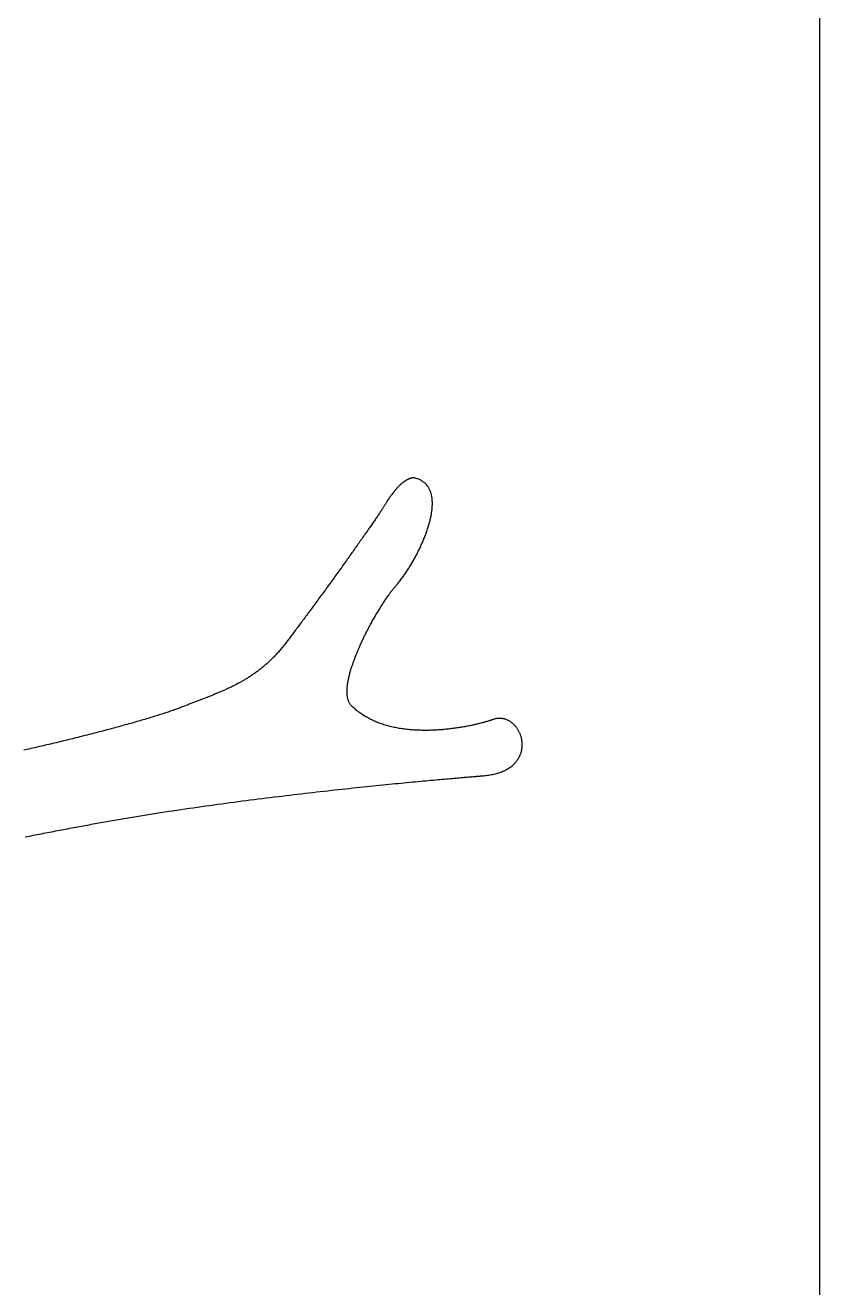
# Model space of a CAD drawing. Extents: x -220 to 640, y 0 to 300.
# Drawn here: x -74.1 to -20, y 85.8 to 171.8 of the extents above; entities that cross this region are included whole.
import ezdxf

# ---------------------------------------------------------------- set-up
doc = ezdxf.new("R2010")
doc.units = 0
doc.linetypes.add('CONTINUOUS2', pattern=[0])
doc.layers.get('0').update_dxf_attribs({"linetype": 'CONTINUOUS'})
doc.layers.add('FT_MACHINE', color=1, linetype='CONTINUOUS')

msp = doc.modelspace()

# ---------------------------------------------------------------- linework, layer by layer
at = {"linetype": 'CONTINUOUS2'}
for p, q in [((-48.894, 140.117), (-48.911, 140.096)), ((-48.842, 140.177), (-48.894, 140.117)), ((-48.825, 140.196), (-48.842, 140.177)), ((-48.807, 140.216), (-48.825, 140.196)), ((-48.79, 140.235), (-48.807, 140.216)), ((-48.773, 140.254), (-48.79, 140.235)), ((-48.756, 140.273), (-48.773, 140.254)), ((-48.739, 140.291), (-48.756, 140.273)), ((-48.704, 140.327), (-48.739, 140.291)), ((-48.67, 140.363), (-48.704, 140.327)), ((-48.653, 140.38), (-48.67, 140.363)), ((-48.636, 140.397), (-48.653, 140.38)), ((-48.619, 140.414), (-48.636, 140.397)), ((-48.602, 140.43), (-48.619, 140.414)), ((-48.585, 140.447), (-48.602, 140.43)), ((-48.568, 140.463), (-48.585, 140.447)), ((-48.551, 140.478), (-48.568, 140.463)), ((-48.534, 140.494), (-48.551, 140.478)), ((-48.518, 140.509), (-48.534, 140.494)), ((-48.501, 140.524), (-48.518, 140.509)), ((-48.484, 140.539), (-48.501, 140.524)), ((-48.467, 140.554), (-48.484, 140.539)), ((-48.451, 140.568), (-48.467, 140.554)), ((-48.417, 140.596), (-48.451, 140.568)), ((-48.401, 140.61), (-48.417, 140.596)), ((-48.368, 140.636), (-48.401, 140.61)), ((-48.352, 140.649), (-48.368, 140.636)), ((-48.335, 140.662), (-48.352, 140.649)), ((-48.303, 140.686), (-48.335, 140.662)), ((-48.27, 140.71), (-48.303, 140.686)), ((-48.254, 140.721), (-48.27, 140.71)), ((-48.206, 140.754), (-48.254, 140.721)), ((-48.19, 140.764), (-48.206, 140.754)), ((-48.159, 140.784), (-48.19, 140.764)), ((-48.143, 140.793), (-48.159, 140.784)), ((-48.127, 140.803), (-48.143, 140.793)), ((-48.112, 140.812), (-48.127, 140.803)), ((-48.096, 140.82), (-48.112, 140.812)), ((-48.081, 140.829), (-48.096, 140.82)), ((-48.065, 140.837), (-48.081, 140.829)), ((-48.035, 140.853), (-48.065, 140.837)), ((-48.02, 140.86), (-48.035, 140.853)), ((-48.005, 140.867), (-48.02, 140.86)), ((-47.974, 140.881), (-48.005, 140.867)), ((-47.96, 140.887), (-47.974, 140.881)), ((-47.93, 140.899), (-47.96, 140.887)), ((-47.915, 140.905), (-47.93, 140.899)), ((-47.901, 140.91), (-47.915, 140.905)), ((-47.886, 140.915), (-47.901, 140.91)), ((-47.872, 140.919), (-47.886, 140.915)), ((-47.857, 140.924), (-47.872, 140.919)), ((-47.843, 140.928), (-47.857, 140.924)), ((-47.829, 140.932), (-47.843, 140.928)), ((-47.815, 140.936), (-47.829, 140.932)), ((-47.801, 140.939), (-47.815, 140.936)), ((-47.773, 140.945), (-47.801, 140.939)), ((-47.746, 140.949), (-47.773, 140.945)), ((-47.732, 140.951), (-47.746, 140.949)), ((-47.718, 140.953), (-47.732, 140.951)), ((-47.705, 140.954), (-47.718, 140.953)), ((-47.692, 140.955), (-47.705, 140.954)), ((-47.679, 140.956), (-47.692, 140.955)), ((-47.666, 140.957), (-47.679, 140.956)), ((-47.627, 140.957), (-47.666, 140.957)), ((-47.614, 140.956), (-47.627, 140.957)), ((-47.601, 140.955), (-47.614, 140.956)), ((-47.589, 140.954), (-47.601, 140.955)), ((-47.577, 140.952), (-47.589, 140.954)), ((-47.564, 140.95), (-47.577, 140.952)), ((-47.552, 140.948), (-47.564, 140.95)), ((-47.54, 140.946), (-47.552, 140.948)), ((-47.528, 140.943), (-47.54, 140.946)), ((-47.516, 140.94), (-47.528, 140.943)), ((-47.457, 140.924), (-47.516, 140.94)), ((-47.399, 140.905), (-47.457, 140.924)), ((-47.343, 140.886), (-47.399, 140.905)), ((-47.289, 140.865), (-47.343, 140.886)), ((-47.237, 140.842), (-47.289, 140.865)), ((-47.186, 140.818), (-47.237, 140.842)), ((-47.137, 140.793), (-47.186, 140.818)), ((-47.09, 140.766), (-47.137, 140.793)), ((-47.044, 140.738), (-47.09, 140.766)), ((-47, 140.709), (-47.044, 140.738)), ((-46.958, 140.678), (-47, 140.709)), ((-46.917, 140.646), (-46.958, 140.678)), ((-46.878, 140.613), (-46.917, 140.646)), ((-46.84, 140.578), (-46.878, 140.613)), ((-46.804, 140.542), (-46.84, 140.578)), ((-46.769, 140.505), (-46.804, 140.542)), ((-46.736, 140.467), (-46.769, 140.505)), ((-46.705, 140.428), (-46.736, 140.467)), ((-46.675, 140.387), (-46.705, 140.428)), ((-46.646, 140.346), (-46.675, 140.387)), ((-46.619, 140.303), (-46.646, 140.346)), ((-46.593, 140.259), (-46.619, 140.303)), ((-46.569, 140.214), (-46.593, 140.259)), ((-46.546, 140.168), (-46.569, 140.214)), ((-46.525, 140.121), (-46.546, 140.168)), ((-46.505, 140.073), (-46.525, 140.121)), ((-49.483, 139.295), (-49.517, 139.239)), ((-49.466, 139.322), (-49.483, 139.295)), ((-49.449, 139.35), (-49.466, 139.322)), ((-49.38, 139.458), (-49.449, 139.35)), ((-49.363, 139.484), (-49.38, 139.458)), ((-49.345, 139.51), (-49.363, 139.484)), ((-49.294, 139.588), (-49.345, 139.51)), ((-49.276, 139.613), (-49.294, 139.588)), ((-49.259, 139.638), (-49.276, 139.613)), ((-49.242, 139.663), (-49.259, 139.638)), ((-49.224, 139.688), (-49.242, 139.663)), ((-49.207, 139.712), (-49.224, 139.688)), ((-49.189, 139.737), (-49.207, 139.712)), ((-49.155, 139.785), (-49.189, 139.737)), ((-49.137, 139.808), (-49.155, 139.785)), ((-49.12, 139.832), (-49.137, 139.808)), ((-49.068, 139.901), (-49.12, 139.832)), ((-49.05, 139.923), (-49.068, 139.901)), ((-49.033, 139.946), (-49.05, 139.923)), ((-48.981, 140.012), (-49.033, 139.946)), ((-48.963, 140.033), (-48.981, 140.012)), ((-48.946, 140.054), (-48.963, 140.033)), ((-48.929, 140.075), (-48.946, 140.054)), ((-48.911, 140.096), (-48.929, 140.075)), ((-46.486, 140.024), (-46.505, 140.073)), ((-46.469, 139.974), (-46.486, 140.024)), ((-46.453, 139.923), (-46.469, 139.974)), ((-46.438, 139.871), (-46.453, 139.923)), ((-46.425, 139.818), (-46.438, 139.871)), ((-46.412, 139.765), (-46.425, 139.818)), ((-46.402, 139.71), (-46.412, 139.765)), ((-46.392, 139.655), (-46.402, 139.71)), ((-46.384, 139.598), (-46.392, 139.655)), ((-46.377, 139.541), (-46.384, 139.598)), ((-46.371, 139.483), (-46.377, 139.541)), ((-46.366, 139.425), (-46.371, 139.483)), ((-46.363, 139.365), (-46.366, 139.425)), ((-46.36, 139.305), (-46.363, 139.365)), ((-46.359, 139.245), (-46.36, 139.305)), ((-50.062, 138.399), (-50.1, 138.343)), ((-50.025, 138.454), (-50.062, 138.399)), ((-49.989, 138.508), (-50.025, 138.454)), ((-49.954, 138.561), (-49.989, 138.508)), ((-49.919, 138.612), (-49.954, 138.561)), ((-49.886, 138.662), (-49.919, 138.612)), ((-49.854, 138.711), (-49.886, 138.662)), ((-49.823, 138.758), (-49.854, 138.711)), ((-49.793, 138.804), (-49.823, 138.758)), ((-49.763, 138.848), (-49.793, 138.804)), ((-49.735, 138.891), (-49.763, 138.848)), ((-49.709, 138.933), (-49.735, 138.891)), ((-49.683, 138.973), (-49.709, 138.933)), ((-49.658, 139.011), (-49.683, 138.973)), ((-49.634, 139.048), (-49.658, 139.011)), ((-49.612, 139.084), (-49.634, 139.048)), ((-49.591, 139.118), (-49.612, 139.084)), ((-49.571, 139.15), (-49.591, 139.118)), ((-49.552, 139.181), (-49.571, 139.15)), ((-49.534, 139.21), (-49.552, 139.181)), ((-49.517, 139.239), (-49.534, 139.21)), ((-46.455, 138.33), (-46.441, 138.399)), ((-46.441, 138.399), (-46.429, 138.467)), ((-46.429, 138.467), (-46.417, 138.535)), ((-46.417, 138.535), (-46.407, 138.602)), ((-46.407, 138.602), (-46.398, 138.669)), ((-46.398, 138.669), (-46.389, 138.735)), ((-46.389, 138.735), (-46.382, 138.801)), ((-46.382, 138.801), (-46.375, 138.866)), ((-46.375, 138.866), (-46.37, 138.931)), ((-46.37, 138.931), (-46.365, 138.995)), ((-46.365, 138.995), (-46.362, 139.058)), ((-46.362, 139.058), (-46.36, 139.121)), ((-46.36, 139.121), (-46.359, 139.183)), ((-46.359, 139.183), (-46.359, 139.245)), ((-50.625, 137.579), (-50.674, 137.508)), ((-50.577, 137.648), (-50.625, 137.579)), ((-50.53, 137.717), (-50.577, 137.648)), ((-50.483, 137.784), (-50.53, 137.717)), ((-50.437, 137.851), (-50.483, 137.784)), ((-50.392, 137.916), (-50.437, 137.851)), ((-50.348, 137.98), (-50.392, 137.916)), ((-50.304, 138.044), (-50.348, 137.98)), ((-50.262, 138.106), (-50.304, 138.044)), ((-50.22, 138.167), (-50.262, 138.106)), ((-50.179, 138.227), (-50.22, 138.167)), ((-50.139, 138.285), (-50.179, 138.227)), ((-50.1, 138.343), (-50.139, 138.285)), ((-46.681, 137.481), (-46.658, 137.553)), ((-46.658, 137.553), (-46.635, 137.625)), ((-46.635, 137.625), (-46.614, 137.697)), ((-46.614, 137.697), (-46.593, 137.769)), ((-46.593, 137.769), (-46.572, 137.84)), ((-46.572, 137.84), (-46.553, 137.911)), ((-46.553, 137.911), (-46.535, 137.982)), ((-46.535, 137.982), (-46.517, 138.052)), ((-46.517, 138.052), (-46.5, 138.122)), ((-46.5, 138.122), (-46.484, 138.192)), ((-46.484, 138.192), (-46.469, 138.261)), ((-46.469, 138.261), (-46.455, 138.33)), ((-51.255, 136.678), (-51.312, 136.598)), ((-51.2, 136.757), (-51.255, 136.678)), ((-51.144, 136.836), (-51.2, 136.757)), ((-51.089, 136.914), (-51.144, 136.836)), ((-51.035, 136.991), (-51.089, 136.914)), ((-50.982, 137.067), (-51.035, 136.991)), ((-50.929, 137.143), (-50.982, 137.067)), ((-50.876, 137.218), (-50.929, 137.143)), ((-50.825, 137.292), (-50.876, 137.218)), ((-50.774, 137.365), (-50.825, 137.292)), ((-50.724, 137.437), (-50.774, 137.365)), ((-50.674, 137.508), (-50.724, 137.437)), ((-47.013, 136.609), (-46.982, 136.682)), ((-46.982, 136.682), (-46.952, 136.755)), ((-46.952, 136.755), (-46.922, 136.827)), ((-46.922, 136.827), (-46.893, 136.9)), ((-46.893, 136.9), (-46.864, 136.973)), ((-46.864, 136.973), (-46.836, 137.046)), ((-46.836, 137.046), (-46.808, 137.119)), ((-46.808, 137.119), (-46.782, 137.191)), ((-46.782, 137.191), (-46.755, 137.264)), ((-46.755, 137.264), (-46.73, 137.337)), ((-46.73, 137.337), (-46.705, 137.409)), ((-46.705, 137.409), (-46.681, 137.481)), ((-51.842, 135.849), (-51.903, 135.764)), ((-51.781, 135.935), (-51.842, 135.849)), ((-51.721, 136.02), (-51.781, 135.935)), ((-51.661, 136.104), (-51.721, 136.02)), ((-51.602, 136.188), (-51.661, 136.104)), ((-51.543, 136.271), (-51.602, 136.188)), ((-51.484, 136.353), (-51.543, 136.271)), ((-51.426, 136.436), (-51.484, 136.353)), ((-51.369, 136.517), (-51.426, 136.436)), ((-51.312, 136.598), (-51.369, 136.517)), ((-47.424, 135.749), (-47.388, 135.819)), ((-47.388, 135.819), (-47.351, 135.89)), ((-47.351, 135.89), (-47.316, 135.961)), ((-47.316, 135.961), (-47.28, 136.032)), ((-47.28, 136.032), (-47.245, 136.104)), ((-47.245, 136.104), (-47.211, 136.175)), ((-47.211, 136.175), (-47.177, 136.247)), ((-47.177, 136.247), (-47.143, 136.319)), ((-47.143, 136.319), (-47.11, 136.392)), ((-47.11, 136.392), (-47.077, 136.464)), ((-47.077, 136.464), (-47.045, 136.537)), ((-47.045, 136.537), (-47.013, 136.609)), ((-52.467, 134.973), (-52.531, 134.884)), ((-52.403, 135.063), (-52.467, 134.973)), ((-52.34, 135.151), (-52.403, 135.063)), ((-52.276, 135.24), (-52.34, 135.151)), ((-52.213, 135.328), (-52.276, 135.24)), ((-52.151, 135.416), (-52.213, 135.328)), ((-52.088, 135.503), (-52.151, 135.416)), ((-52.026, 135.591), (-52.088, 135.503)), ((-51.964, 135.677), (-52.026, 135.591)), ((-51.903, 135.764), (-51.964, 135.677)), ((-47.887, 134.935), (-47.847, 135)), ((-47.847, 135), (-47.807, 135.066)), ((-47.807, 135.066), (-47.768, 135.132)), ((-47.768, 135.132), (-47.729, 135.199)), ((-47.729, 135.199), (-47.69, 135.266)), ((-47.69, 135.266), (-47.651, 135.334)), ((-47.651, 135.334), (-47.612, 135.402)), ((-47.612, 135.402), (-47.574, 135.471)), ((-47.574, 135.471), (-47.536, 135.54)), ((-47.536, 135.54), (-47.498, 135.609)), ((-47.498, 135.609), (-47.461, 135.679)), ((-47.461, 135.679), (-47.424, 135.749)), ((-53.05, 134.163), (-53.116, 134.072)), ((-52.985, 134.253), (-53.05, 134.163)), ((-52.92, 134.344), (-52.985, 134.253)), ((-52.855, 134.434), (-52.92, 134.344)), ((-52.789, 134.525), (-52.855, 134.434)), ((-52.725, 134.615), (-52.789, 134.525)), ((-52.66, 134.705), (-52.725, 134.615)), ((-52.596, 134.795), (-52.66, 134.705)), ((-52.531, 134.884), (-52.596, 134.795)), ((-48.498, 134.037), (-48.416, 134.147)), ((-48.416, 134.147), (-48.375, 134.203)), ((-48.375, 134.203), (-48.334, 134.26)), ((-48.334, 134.26), (-48.293, 134.318)), ((-48.293, 134.318), (-48.252, 134.377)), ((-48.252, 134.377), (-48.211, 134.436)), ((-48.211, 134.436), (-48.17, 134.496)), ((-48.17, 134.496), (-48.13, 134.557)), ((-48.13, 134.557), (-48.089, 134.618)), ((-48.089, 134.618), (-48.048, 134.68)), ((-48.048, 134.68), (-48.008, 134.743)), ((-48.008, 134.743), (-47.967, 134.807)), ((-47.967, 134.807), (-47.927, 134.871)), ((-47.927, 134.871), (-47.887, 134.935)), ((-53.707, 133.256), (-53.838, 133.076)), ((-53.641, 133.347), (-53.707, 133.256)), ((-53.575, 133.437), (-53.641, 133.347)), ((-53.51, 133.528), (-53.575, 133.437)), ((-53.444, 133.618), (-53.51, 133.528)), ((-53.313, 133.8), (-53.444, 133.618)), ((-53.247, 133.89), (-53.313, 133.8)), ((-53.116, 134.072), (-53.247, 133.89)), ((-49.161, 133.216), (-49.126, 133.263)), ((-49.126, 133.263), (-49.091, 133.308)), ((-49.091, 133.308), (-49.056, 133.353)), ((-49.056, 133.353), (-49.023, 133.395)), ((-49.023, 133.395), (-48.989, 133.437)), ((-48.989, 133.437), (-48.956, 133.477)), ((-48.956, 133.477), (-48.924, 133.515)), ((-48.924, 133.515), (-48.892, 133.553)), ((-48.892, 133.553), (-48.861, 133.589)), ((-48.861, 133.589), (-48.822, 133.634)), ((-48.822, 133.634), (-48.782, 133.681)), ((-48.782, 133.681), (-48.741, 133.729)), ((-48.741, 133.729), (-48.701, 133.778)), ((-48.701, 133.778), (-48.661, 133.828)), ((-48.661, 133.828), (-48.62, 133.879)), ((-48.62, 133.879), (-48.579, 133.931)), ((-48.579, 133.931), (-48.498, 134.037)), ((-54.292, 132.453), (-54.357, 132.366)), ((-54.228, 132.542), (-54.292, 132.453)), ((-54.163, 132.63), (-54.228, 132.542)), ((-54.099, 132.719), (-54.163, 132.63)), ((-54.033, 132.808), (-54.099, 132.719)), ((-53.968, 132.897), (-54.033, 132.808)), ((-53.903, 132.987), (-53.968, 132.897)), ((-53.838, 133.076), (-53.903, 132.987)), ((-49.78, 132.317), (-49.739, 132.381)), ((-49.739, 132.381), (-49.698, 132.444)), ((-49.698, 132.444), (-49.658, 132.505)), ((-49.658, 132.505), (-49.618, 132.566)), ((-49.618, 132.566), (-49.578, 132.626)), ((-49.578, 132.626), (-49.538, 132.685)), ((-49.538, 132.685), (-49.499, 132.744)), ((-49.499, 132.744), (-49.46, 132.8)), ((-49.46, 132.8), (-49.421, 132.856)), ((-49.421, 132.856), (-49.383, 132.911)), ((-49.383, 132.911), (-49.345, 132.965)), ((-49.345, 132.965), (-49.307, 133.018)), ((-49.307, 133.018), (-49.27, 133.069)), ((-49.27, 133.069), (-49.233, 133.119)), ((-49.233, 133.119), (-49.197, 133.169)), ((-49.197, 133.169), (-49.161, 133.216)), ((-54.985, 131.512), (-55.046, 131.43)), ((-54.923, 131.595), (-54.985, 131.512)), ((-54.862, 131.679), (-54.923, 131.595)), ((-54.8, 131.763), (-54.862, 131.679)), ((-54.737, 131.848), (-54.8, 131.763)), ((-54.675, 131.933), (-54.737, 131.848)), ((-54.611, 132.019), (-54.675, 131.933)), ((-54.548, 132.105), (-54.611, 132.019)), ((-54.485, 132.191), (-54.548, 132.105)), ((-54.421, 132.278), (-54.485, 132.191)), ((-54.357, 132.366), (-54.421, 132.278)), ((-50.321, 131.418), (-50.237, 131.564)), ((-50.237, 131.564), (-50.195, 131.636)), ((-50.195, 131.636), (-50.111, 131.778)), ((-50.111, 131.778), (-50.07, 131.848)), ((-50.07, 131.848), (-50.028, 131.917)), ((-50.028, 131.917), (-49.986, 131.986)), ((-49.986, 131.986), (-49.945, 132.054)), ((-49.945, 132.054), (-49.903, 132.121)), ((-49.903, 132.121), (-49.862, 132.187)), ((-49.862, 132.187), (-49.821, 132.252)), ((-49.821, 132.252), (-49.78, 132.317)), ((-55.575, 130.717), (-55.632, 130.642)), ((-55.519, 130.793), (-55.575, 130.717)), ((-55.461, 130.87), (-55.519, 130.793)), ((-55.403, 130.948), (-55.461, 130.87)), ((-55.345, 131.027), (-55.403, 130.948)), ((-55.286, 131.106), (-55.345, 131.027)), ((-55.227, 131.186), (-55.286, 131.106)), ((-55.167, 131.266), (-55.227, 131.186)), ((-55.106, 131.348), (-55.167, 131.266)), ((-55.046, 131.43), (-55.106, 131.348)), ((-50.776, 130.581), (-50.735, 130.66)), ((-50.735, 130.66), (-50.694, 130.737)), ((-50.694, 130.737), (-50.654, 130.815)), ((-50.654, 130.815), (-50.612, 130.892)), ((-50.612, 130.892), (-50.571, 130.968)), ((-50.571, 130.968), (-50.53, 131.044)), ((-50.53, 131.044), (-50.488, 131.12)), ((-50.488, 131.12), (-50.447, 131.195)), ((-50.447, 131.195), (-50.405, 131.27)), ((-50.405, 131.27), (-50.363, 131.344)), ((-50.363, 131.344), (-50.321, 131.418)), ((-56.261, 129.807), (-56.309, 129.745)), ((-56.212, 129.872), (-56.261, 129.807)), ((-56.163, 129.937), (-56.212, 129.872)), ((-56.113, 130.003), (-56.163, 129.937)), ((-56.062, 130.07), (-56.113, 130.003)), ((-56.01, 130.138), (-56.062, 130.07)), ((-55.958, 130.207), (-56.01, 130.138)), ((-55.905, 130.278), (-55.958, 130.207)), ((-55.852, 130.349), (-55.905, 130.278)), ((-55.798, 130.421), (-55.852, 130.349)), ((-55.743, 130.493), (-55.798, 130.421)), ((-55.688, 130.567), (-55.743, 130.493)), ((-55.632, 130.642), (-55.688, 130.567)), ((-51.165, 129.788), (-51.128, 129.868)), ((-51.128, 129.868), (-51.09, 129.948)), ((-51.09, 129.948), (-51.052, 130.028)), ((-51.052, 130.028), (-51.013, 130.108)), ((-51.013, 130.108), (-50.974, 130.187)), ((-50.974, 130.187), (-50.935, 130.266)), ((-50.935, 130.266), (-50.896, 130.346)), ((-50.896, 130.346), (-50.856, 130.425)), ((-50.856, 130.425), (-50.816, 130.503)), ((-50.816, 130.503), (-50.776, 130.581)), ((-56.986, 128.941), (-57.035, 128.889)), ((-56.937, 128.994), (-56.986, 128.941)), ((-56.888, 129.047), (-56.937, 128.994)), ((-56.839, 129.102), (-56.888, 129.047)), ((-56.791, 129.157), (-56.839, 129.102)), ((-56.742, 129.212), (-56.791, 129.157)), ((-56.694, 129.269), (-56.742, 129.212)), ((-56.597, 129.383), (-56.694, 129.269)), ((-56.549, 129.442), (-56.597, 129.383)), ((-56.501, 129.501), (-56.549, 129.442)), ((-56.405, 129.621), (-56.501, 129.501)), ((-56.357, 129.682), (-56.405, 129.621)), ((-56.309, 129.745), (-56.357, 129.682)), ((-51.546, 128.909), (-51.514, 128.988)), ((-51.514, 128.988), (-51.482, 129.068)), ((-51.482, 129.068), (-51.449, 129.148)), ((-51.449, 129.148), (-51.415, 129.227)), ((-51.415, 129.227), (-51.381, 129.307)), ((-51.381, 129.307), (-51.346, 129.388)), ((-51.346, 129.388), (-51.311, 129.468)), ((-51.311, 129.468), (-51.275, 129.548)), ((-51.275, 129.548), (-51.239, 129.628)), ((-51.239, 129.628), (-51.202, 129.708)), ((-51.202, 129.708), (-51.165, 129.788)), ((-57.883, 128.092), (-57.934, 128.05)), ((-57.832, 128.134), (-57.883, 128.092)), ((-57.782, 128.177), (-57.832, 128.134)), ((-57.731, 128.221), (-57.782, 128.177)), ((-57.681, 128.265), (-57.731, 128.221)), ((-57.63, 128.309), (-57.681, 128.265)), ((-57.58, 128.354), (-57.63, 128.309)), ((-57.53, 128.4), (-57.58, 128.354)), ((-57.48, 128.446), (-57.53, 128.4)), ((-57.43, 128.493), (-57.48, 128.446)), ((-57.38, 128.54), (-57.43, 128.493)), ((-57.331, 128.588), (-57.38, 128.54)), ((-57.281, 128.637), (-57.331, 128.588)), ((-57.232, 128.686), (-57.281, 128.637)), ((-57.182, 128.735), (-57.232, 128.686)), ((-57.133, 128.786), (-57.182, 128.735)), ((-57.084, 128.837), (-57.133, 128.786)), ((-57.035, 128.889), (-57.084, 128.837)), ((-51.855, 128.052), (-51.83, 128.128)), ((-51.83, 128.128), (-51.805, 128.205)), ((-51.805, 128.205), (-51.779, 128.282)), ((-51.779, 128.282), (-51.752, 128.359)), ((-51.752, 128.359), (-51.725, 128.437)), ((-51.725, 128.437), (-51.697, 128.515)), ((-51.697, 128.515), (-51.668, 128.593)), ((-51.668, 128.593), (-51.639, 128.671)), ((-51.639, 128.671), (-51.608, 128.75)), ((-51.608, 128.75), (-51.578, 128.829)), ((-51.578, 128.829), (-51.546, 128.909)), ((-59.131, 127.216), (-59.185, 127.184)), ((-59.078, 127.247), (-59.131, 127.216)), ((-59.025, 127.28), (-59.078, 127.247)), ((-58.972, 127.312), (-59.025, 127.28)), ((-58.919, 127.345), (-58.972, 127.312)), ((-58.866, 127.378), (-58.919, 127.345)), ((-58.813, 127.412), (-58.866, 127.378)), ((-58.761, 127.446), (-58.813, 127.412)), ((-58.708, 127.481), (-58.761, 127.446)), ((-58.656, 127.515), (-58.708, 127.481)), ((-58.604, 127.551), (-58.656, 127.515)), ((-58.551, 127.586), (-58.604, 127.551)), ((-58.499, 127.623), (-58.551, 127.586)), ((-58.447, 127.659), (-58.499, 127.623)), ((-58.395, 127.696), (-58.447, 127.659)), ((-58.344, 127.734), (-58.395, 127.696)), ((-58.292, 127.771), (-58.344, 127.734)), ((-58.241, 127.81), (-58.292, 127.771)), ((-58.189, 127.849), (-58.241, 127.81)), ((-58.138, 127.888), (-58.189, 127.849)), ((-58.087, 127.928), (-58.138, 127.888)), ((-58.035, 127.968), (-58.087, 127.928)), ((-57.984, 128.009), (-58.035, 127.968)), ((-57.934, 128.05), (-57.984, 128.009)), ((-52.081, 127.181), (-52.068, 127.25)), ((-52.068, 127.25), (-52.053, 127.32)), ((-52.053, 127.32), (-52.037, 127.39)), ((-52.037, 127.39), (-52.02, 127.462)), ((-52.02, 127.462), (-52.003, 127.533)), ((-52.003, 127.533), (-51.984, 127.606)), ((-51.984, 127.606), (-51.965, 127.679)), ((-51.965, 127.679), (-51.944, 127.753)), ((-51.944, 127.753), (-51.923, 127.827)), ((-51.923, 127.827), (-51.901, 127.901)), ((-51.901, 127.901), (-51.878, 127.977)), ((-51.878, 127.977), (-51.855, 128.052)), ((-60.841, 126.367), (-60.898, 126.342)), ((-60.784, 126.391), (-60.841, 126.367)), ((-60.727, 126.416), (-60.784, 126.391)), ((-60.671, 126.44), (-60.727, 126.416)), ((-60.614, 126.465), (-60.671, 126.44)), ((-60.558, 126.49), (-60.614, 126.465)), ((-60.445, 126.54), (-60.558, 126.49)), ((-60.389, 126.566), (-60.445, 126.54)), ((-60.333, 126.591), (-60.389, 126.566)), ((-60.221, 126.643), (-60.333, 126.591)), ((-60.166, 126.669), (-60.221, 126.643)), ((-60.11, 126.696), (-60.166, 126.669)), ((-60.055, 126.722), (-60.11, 126.696)), ((-59.944, 126.776), (-60.055, 126.722)), ((-59.889, 126.804), (-59.944, 126.776)), ((-59.834, 126.831), (-59.889, 126.804)), ((-59.78, 126.859), (-59.834, 126.831)), ((-59.725, 126.887), (-59.78, 126.859)), ((-59.67, 126.915), (-59.725, 126.887)), ((-59.562, 126.973), (-59.67, 126.915)), ((-59.508, 127.002), (-59.562, 126.973)), ((-59.4, 127.062), (-59.508, 127.002)), ((-59.346, 127.092), (-59.4, 127.062)), ((-59.292, 127.122), (-59.346, 127.092)), ((-59.238, 127.153), (-59.292, 127.122)), ((-59.185, 127.184), (-59.238, 127.153)), ((-52.164, 126.415), (-52.163, 126.474)), ((-52.163, 126.357), (-52.164, 126.415)), ((-52.163, 126.474), (-52.161, 126.534)), ((-52.161, 126.301), (-52.163, 126.357)), ((-52.161, 126.534), (-52.158, 126.595)), ((-52.158, 126.595), (-52.154, 126.656)), ((-52.154, 126.656), (-52.149, 126.719)), ((-52.149, 126.719), (-52.142, 126.782)), ((-52.142, 126.782), (-52.135, 126.847)), ((-52.135, 126.847), (-52.126, 126.912)), ((-52.126, 126.912), (-52.117, 126.978)), ((-52.117, 126.978), (-52.106, 127.045)), ((-52.106, 127.045), (-52.094, 127.113)), ((-52.094, 127.113), (-52.081, 127.181)), ((-62.98, 125.519), (-63.042, 125.494)), ((-62.918, 125.543), (-62.98, 125.519)), ((-62.856, 125.567), (-62.918, 125.543)), ((-62.795, 125.591), (-62.856, 125.567)), ((-62.734, 125.615), (-62.795, 125.591)), ((-62.672, 125.639), (-62.734, 125.615)), ((-62.611, 125.663), (-62.672, 125.639)), ((-62.55, 125.687), (-62.611, 125.663)), ((-62.49, 125.71), (-62.55, 125.687)), ((-62.429, 125.734), (-62.49, 125.71)), ((-62.368, 125.757), (-62.429, 125.734)), ((-62.308, 125.78), (-62.368, 125.757)), ((-62.248, 125.804), (-62.308, 125.78)), ((-62.188, 125.827), (-62.248, 125.804)), ((-62.128, 125.85), (-62.188, 125.827)), ((-62.068, 125.874), (-62.128, 125.85)), ((-62.008, 125.897), (-62.068, 125.874)), ((-61.948, 125.92), (-62.008, 125.897)), ((-61.83, 125.966), (-61.948, 125.92)), ((-61.77, 125.989), (-61.83, 125.966)), ((-61.711, 126.013), (-61.77, 125.989)), ((-61.653, 126.036), (-61.711, 126.013)), ((-61.594, 126.059), (-61.653, 126.036)), ((-61.535, 126.082), (-61.594, 126.059)), ((-61.477, 126.106), (-61.535, 126.082)), ((-61.418, 126.129), (-61.477, 126.106)), ((-61.36, 126.152), (-61.418, 126.129)), ((-61.302, 126.176), (-61.36, 126.152)), ((-61.244, 126.199), (-61.302, 126.176)), ((-61.128, 126.247), (-61.244, 126.199)), ((-61.071, 126.271), (-61.128, 126.247)), ((-61.013, 126.294), (-61.071, 126.271)), ((-60.956, 126.318), (-61.013, 126.294)), ((-60.898, 126.342), (-60.956, 126.318)), ((-52.158, 126.245), (-52.161, 126.301)), ((-52.154, 126.19), (-52.158, 126.245)), ((-52.148, 126.137), (-52.154, 126.19)), ((-52.142, 126.085), (-52.148, 126.137)), ((-52.133, 126.033), (-52.142, 126.085)), ((-52.124, 125.983), (-52.133, 126.033)), ((-52.113, 125.935), (-52.124, 125.983)), ((-52.101, 125.887), (-52.113, 125.935)), ((-52.087, 125.841), (-52.101, 125.887)), ((-52.072, 125.795), (-52.087, 125.841)), ((-52.056, 125.752), (-52.072, 125.795)), ((-52.038, 125.709), (-52.056, 125.752)), ((-52.018, 125.668), (-52.038, 125.709)), ((-51.998, 125.628), (-52.018, 125.668)), ((-51.975, 125.59), (-51.998, 125.628)), ((-51.951, 125.553), (-51.975, 125.59)), ((-51.926, 125.518), (-51.951, 125.553)), ((-51.899, 125.484), (-51.926, 125.518)), ((-65.531, 124.64), (-65.631, 124.609)), ((-65.432, 124.67), (-65.531, 124.64)), ((-65.334, 124.7), (-65.432, 124.67)), ((-65.238, 124.73), (-65.334, 124.7)), ((-65.142, 124.759), (-65.238, 124.73)), ((-65.048, 124.789), (-65.142, 124.759)), ((-64.954, 124.818), (-65.048, 124.789)), ((-64.862, 124.848), (-64.954, 124.818)), ((-64.771, 124.877), (-64.862, 124.848)), ((-64.681, 124.906), (-64.771, 124.877)), ((-64.593, 124.934), (-64.681, 124.906)), ((-64.505, 124.963), (-64.593, 124.934)), ((-64.419, 124.992), (-64.505, 124.963)), ((-64.334, 125.02), (-64.419, 124.992)), ((-64.251, 125.048), (-64.334, 125.02)), ((-64.168, 125.076), (-64.251, 125.048)), ((-64.088, 125.104), (-64.168, 125.076)), ((-64.008, 125.131), (-64.088, 125.104)), ((-63.93, 125.159), (-64.008, 125.131)), ((-63.853, 125.186), (-63.93, 125.159)), ((-63.778, 125.213), (-63.853, 125.186)), ((-63.704, 125.239), (-63.778, 125.213)), ((-63.631, 125.266), (-63.704, 125.239)), ((-63.56, 125.292), (-63.631, 125.266)), ((-63.491, 125.318), (-63.56, 125.292)), ((-63.423, 125.344), (-63.491, 125.318)), ((-63.357, 125.37), (-63.423, 125.344)), ((-63.292, 125.395), (-63.357, 125.37)), ((-63.228, 125.42), (-63.292, 125.395)), ((-63.104, 125.47), (-63.228, 125.42)), ((-63.042, 125.494), (-63.104, 125.47)), ((-51.871, 125.451), (-51.899, 125.484)), ((-51.84, 125.42), (-51.871, 125.451)), ((-51.776, 125.358), (-51.84, 125.42)), ((-51.711, 125.298), (-51.776, 125.358)), ((-51.645, 125.239), (-51.711, 125.298)), ((-51.578, 125.182), (-51.645, 125.239)), ((-51.511, 125.125), (-51.578, 125.182)), ((-51.442, 125.071), (-51.511, 125.125)), ((-51.372, 125.017), (-51.442, 125.071)), ((-51.301, 124.965), (-51.372, 125.017)), ((-51.23, 124.914), (-51.301, 124.965)), ((-51.158, 124.865), (-51.23, 124.914)), ((-51.084, 124.817), (-51.158, 124.865)), ((-51.011, 124.77), (-51.084, 124.817)), ((-50.936, 124.724), (-51.011, 124.77)), ((-50.86, 124.68), (-50.936, 124.724)), ((-50.784, 124.637), (-50.86, 124.68)), ((-50.707, 124.595), (-50.784, 124.637)), ((-68.518, 123.797), (-68.637, 123.765)), ((-68.398, 123.829), (-68.518, 123.797)), ((-68.28, 123.86), (-68.398, 123.829)), ((-68.162, 123.892), (-68.28, 123.86)), ((-68.044, 123.924), (-68.162, 123.892)), ((-67.927, 123.955), (-68.044, 123.924)), ((-67.81, 123.987), (-67.927, 123.955)), ((-67.694, 124.019), (-67.81, 123.987)), ((-67.579, 124.05), (-67.694, 124.019)), ((-67.464, 124.082), (-67.579, 124.05)), ((-67.35, 124.113), (-67.464, 124.082)), ((-67.237, 124.145), (-67.35, 124.113)), ((-67.124, 124.176), (-67.237, 124.145)), ((-67.012, 124.208), (-67.124, 124.176)), ((-66.901, 124.239), (-67.012, 124.208)), ((-66.79, 124.27), (-66.901, 124.239)), ((-66.681, 124.302), (-66.79, 124.27)), ((-66.572, 124.333), (-66.681, 124.302)), ((-66.464, 124.364), (-66.572, 124.333)), ((-66.356, 124.395), (-66.464, 124.364)), ((-66.25, 124.426), (-66.356, 124.395)), ((-66.144, 124.457), (-66.25, 124.426)), ((-66.04, 124.487), (-66.144, 124.457)), ((-65.936, 124.518), (-66.04, 124.487)), ((-65.833, 124.549), (-65.936, 124.518)), ((-65.731, 124.579), (-65.833, 124.549)), ((-65.631, 124.609), (-65.731, 124.579)), ((-50.63, 124.554), (-50.707, 124.595)), ((-50.551, 124.515), (-50.63, 124.554)), ((-50.472, 124.476), (-50.551, 124.515)), ((-50.393, 124.439), (-50.472, 124.476)), ((-50.313, 124.403), (-50.393, 124.439)), ((-50.232, 124.368), (-50.313, 124.403)), ((-50.151, 124.335), (-50.232, 124.368)), ((-50.069, 124.302), (-50.151, 124.335)), ((-49.986, 124.271), (-50.069, 124.302)), ((-49.903, 124.24), (-49.986, 124.271)), ((-49.819, 124.211), (-49.903, 124.24)), ((-49.735, 124.183), (-49.819, 124.211)), ((-49.651, 124.156), (-49.735, 124.183)), ((-49.566, 124.13), (-49.651, 124.156)), ((-49.48, 124.105), (-49.566, 124.13)), ((-49.395, 124.081), (-49.48, 124.105)), ((-49.309, 124.058), (-49.395, 124.081)), ((-49.222, 124.036), (-49.309, 124.058)), ((-49.135, 124.015), (-49.222, 124.036)), ((-49.048, 123.994), (-49.135, 124.015)), ((-48.96, 123.975), (-49.048, 123.994)), ((-48.872, 123.957), (-48.96, 123.975)), ((-48.784, 123.94), (-48.872, 123.957)), ((-48.696, 123.924), (-48.784, 123.94)), ((-48.607, 123.908), (-48.696, 123.924)), ((-48.518, 123.894), (-48.607, 123.908)), ((-48.429, 123.88), (-48.518, 123.894)), ((-48.34, 123.867), (-48.429, 123.88)), ((-48.251, 123.855), (-48.34, 123.867)), ((-48.161, 123.844), (-48.251, 123.855)), ((-48.072, 123.834), (-48.161, 123.844)), ((-47.982, 123.824), (-48.072, 123.834)), ((-47.892, 123.815), (-47.982, 123.824)), ((-47.802, 123.807), (-47.892, 123.815)), ((-47.712, 123.8), (-47.802, 123.807)), ((-47.622, 123.794), (-47.712, 123.8)), ((-47.532, 123.788), (-47.622, 123.794)), ((-47.443, 123.783), (-47.532, 123.788)), ((-47.263, 123.775), (-47.443, 123.783)), ((-46.372, 123.776), (-46.46, 123.773)), ((-46.284, 123.779), (-46.372, 123.776)), ((-46.196, 123.783), (-46.284, 123.779)), ((-46.109, 123.788), (-46.196, 123.783)), ((-46.022, 123.793), (-46.109, 123.788)), ((-45.935, 123.798), (-46.022, 123.793)), ((-45.849, 123.804), (-45.935, 123.798)), ((-45.763, 123.811), (-45.849, 123.804)), ((-45.677, 123.817), (-45.763, 123.811)), ((-45.592, 123.825), (-45.677, 123.817)), ((-45.508, 123.833), (-45.592, 123.825)), ((-45.423, 123.841), (-45.508, 123.833)), ((-45.34, 123.849), (-45.423, 123.841)), ((-45.257, 123.859), (-45.34, 123.849)), ((-45.174, 123.868), (-45.257, 123.859)), ((-45.092, 123.878), (-45.174, 123.868)), ((-45.01, 123.888), (-45.092, 123.878)), ((-44.929, 123.898), (-45.01, 123.888)), ((-44.849, 123.909), (-44.929, 123.898)), ((-44.769, 123.92), (-44.849, 123.909)), ((-44.69, 123.932), (-44.769, 123.92)), ((-44.611, 123.944), (-44.69, 123.932)), ((-44.533, 123.956), (-44.611, 123.944)), ((-44.456, 123.968), (-44.533, 123.956)), ((-44.38, 123.981), (-44.456, 123.968)), ((-44.304, 123.994), (-44.38, 123.981)), ((-44.229, 124.007), (-44.304, 123.994)), ((-44.155, 124.02), (-44.229, 124.007)), ((-44.081, 124.033), (-44.155, 124.02)), ((-44.009, 124.047), (-44.081, 124.033)), ((-43.937, 124.061), (-44.009, 124.047)), ((-43.866, 124.075), (-43.937, 124.061)), ((-43.796, 124.089), (-43.866, 124.075)), ((-43.727, 124.103), (-43.796, 124.089)), ((-43.659, 124.118), (-43.727, 124.103)), ((-43.592, 124.132), (-43.659, 124.118)), ((-43.525, 124.147), (-43.592, 124.132)), ((-43.46, 124.162), (-43.525, 124.147)), ((-43.395, 124.177), (-43.46, 124.162)), ((-43.332, 124.191), (-43.395, 124.177)), ((-43.27, 124.206), (-43.332, 124.191)), ((-43.208, 124.221), (-43.27, 124.206)), ((-43.148, 124.236), (-43.208, 124.221)), ((-43.089, 124.251), (-43.148, 124.236)), ((-43.031, 124.266), (-43.089, 124.251)), ((-42.974, 124.281), (-43.031, 124.266)), ((-42.918, 124.296), (-42.974, 124.281)), ((-42.863, 124.311), (-42.918, 124.296)), ((-42.81, 124.326), (-42.863, 124.311)), ((-42.757, 124.34), (-42.81, 124.326)), ((-42.706, 124.355), (-42.757, 124.34)), ((-42.656, 124.37), (-42.706, 124.355)), ((-42.608, 124.384), (-42.656, 124.37)), ((-42.561, 124.398), (-42.608, 124.384)), ((-42.515, 124.413), (-42.561, 124.398)), ((-42.47, 124.427), (-42.515, 124.413)), ((-42.427, 124.441), (-42.47, 124.427)), ((-42.385, 124.454), (-42.427, 124.441)), ((-42.344, 124.468), (-42.385, 124.454)), ((-42.305, 124.481), (-42.344, 124.468)), ((-42.267, 124.494), (-42.305, 124.481)), ((-42.23, 124.507), (-42.267, 124.494)), ((-42.183, 124.523), (-42.23, 124.507)), ((-42.136, 124.537), (-42.183, 124.523)), ((-42.088, 124.55), (-42.136, 124.537)), ((-42.041, 124.56), (-42.088, 124.55)), ((-41.995, 124.569), (-42.041, 124.56)), ((-41.948, 124.576), (-41.995, 124.569)), ((-41.902, 124.582), (-41.948, 124.576)), ((-41.856, 124.585), (-41.902, 124.582)), ((-41.811, 124.587), (-41.856, 124.585)), ((-41.765, 124.588), (-41.811, 124.587)), ((-41.72, 124.587), (-41.765, 124.588)), ((-41.676, 124.584), (-41.72, 124.587)), ((-41.632, 124.58), (-41.676, 124.584)), ((-41.588, 124.574), (-41.632, 124.58)), ((-41.544, 124.566), (-41.588, 124.574)), ((-41.502, 124.557), (-41.544, 124.566)), ((-41.459, 124.547), (-41.502, 124.557)), ((-41.417, 124.535), (-41.459, 124.547)), ((-41.375, 124.522), (-41.417, 124.535)), ((-41.334, 124.508), (-41.375, 124.522)), ((-41.294, 124.492), (-41.334, 124.508)), ((-41.253, 124.475), (-41.294, 124.492)), ((-41.214, 124.456), (-41.253, 124.475)), ((-41.175, 124.437), (-41.214, 124.456)), ((-41.136, 124.416), (-41.175, 124.437)), ((-41.098, 124.394), (-41.136, 124.416)), ((-41.061, 124.37), (-41.098, 124.394)), ((-41.024, 124.346), (-41.061, 124.37)), ((-40.988, 124.32), (-41.024, 124.346)), ((-40.953, 124.294), (-40.988, 124.32)), ((-40.918, 124.266), (-40.953, 124.294)), ((-40.884, 124.237), (-40.918, 124.266)), ((-40.851, 124.207), (-40.884, 124.237)), ((-40.818, 124.176), (-40.851, 124.207)), ((-40.786, 124.144), (-40.818, 124.176)), ((-40.755, 124.112), (-40.786, 124.144)), ((-40.724, 124.078), (-40.755, 124.112)), ((-40.695, 124.043), (-40.724, 124.078)), ((-40.666, 124.008), (-40.695, 124.043)), ((-40.638, 123.972), (-40.666, 124.008)), ((-40.61, 123.935), (-40.638, 123.972)), ((-40.584, 123.897), (-40.61, 123.935)), ((-40.558, 123.858), (-40.584, 123.897)), ((-40.534, 123.819), (-40.558, 123.858)), ((-40.51, 123.779), (-40.534, 123.819)), ((-40.487, 123.738), (-40.51, 123.779)), ((-71.966, 122.928), (-72.09, 122.898)), ((-71.718, 122.988), (-71.966, 122.928)), ((-71.593, 123.018), (-71.718, 122.988)), ((-71.469, 123.048), (-71.593, 123.018)), ((-71.344, 123.078), (-71.469, 123.048)), ((-71.22, 123.109), (-71.344, 123.078)), ((-71.095, 123.139), (-71.22, 123.109)), ((-70.846, 123.201), (-71.095, 123.139)), ((-70.722, 123.231), (-70.846, 123.201)), ((-70.597, 123.262), (-70.722, 123.231)), ((-70.473, 123.293), (-70.597, 123.262)), ((-70.349, 123.324), (-70.473, 123.293)), ((-70.225, 123.356), (-70.349, 123.324)), ((-70.101, 123.387), (-70.225, 123.356)), ((-69.978, 123.418), (-70.101, 123.387)), ((-69.855, 123.449), (-69.978, 123.418)), ((-69.731, 123.481), (-69.855, 123.449)), ((-69.609, 123.512), (-69.731, 123.481)), ((-69.486, 123.544), (-69.609, 123.512)), ((-69.364, 123.575), (-69.486, 123.544)), ((-69.242, 123.607), (-69.364, 123.575)), ((-69.12, 123.638), (-69.242, 123.607)), ((-68.999, 123.67), (-69.12, 123.638)), ((-68.878, 123.702), (-68.999, 123.67)), ((-68.757, 123.733), (-68.878, 123.702)), ((-68.637, 123.765), (-68.757, 123.733)), ((-47.173, 123.773), (-47.263, 123.775)), ((-47.083, 123.77), (-47.173, 123.773)), ((-46.994, 123.769), (-47.083, 123.77)), ((-46.904, 123.768), (-46.994, 123.769)), ((-46.726, 123.768), (-46.904, 123.768)), ((-46.637, 123.769), (-46.726, 123.768)), ((-46.548, 123.771), (-46.637, 123.769)), ((-46.46, 123.773), (-46.548, 123.771)), ((-40.465, 123.697), (-40.487, 123.738)), ((-40.444, 123.655), (-40.465, 123.697)), ((-40.424, 123.612), (-40.444, 123.655)), ((-40.405, 123.569), (-40.424, 123.612)), ((-40.386, 123.526), (-40.405, 123.569)), ((-40.369, 123.482), (-40.386, 123.526)), ((-40.353, 123.437), (-40.369, 123.482)), ((-40.338, 123.392), (-40.353, 123.437)), ((-40.324, 123.346), (-40.338, 123.392)), ((-40.311, 123.3), (-40.324, 123.346)), ((-40.299, 123.254), (-40.311, 123.3)), ((-40.288, 123.207), (-40.299, 123.254)), ((-40.278, 123.16), (-40.288, 123.207)), ((-40.27, 123.113), (-40.278, 123.16)), ((-40.262, 123.065), (-40.27, 123.113)), ((-40.256, 123.018), (-40.262, 123.065)), ((-40.251, 122.969), (-40.256, 123.018)), ((-40.246, 122.921), (-40.251, 122.969)), ((-40.244, 122.873), (-40.246, 122.921)), ((-74.043, 122.446), (-74.162, 122.419)), ((-73.924, 122.473), (-74.043, 122.446)), ((-73.804, 122.5), (-73.924, 122.473)), ((-73.684, 122.527), (-73.804, 122.5)), ((-73.563, 122.554), (-73.684, 122.527)), ((-73.442, 122.582), (-73.563, 122.554)), ((-73.32, 122.61), (-73.442, 122.582)), ((-73.199, 122.638), (-73.32, 122.61)), ((-73.077, 122.666), (-73.199, 122.638)), ((-72.954, 122.695), (-73.077, 122.666)), ((-72.832, 122.723), (-72.954, 122.695)), ((-72.709, 122.752), (-72.832, 122.723)), ((-72.585, 122.781), (-72.709, 122.752)), ((-72.462, 122.81), (-72.585, 122.781)), ((-72.338, 122.839), (-72.462, 122.81)), ((-72.214, 122.869), (-72.338, 122.839)), ((-72.09, 122.898), (-72.214, 122.869)), ((-40.397, 122.051), (-40.377, 122.098)), ((-40.377, 122.098), (-40.358, 122.145)), ((-40.358, 122.145), (-40.341, 122.193)), ((-40.341, 122.193), (-40.325, 122.241)), ((-40.325, 122.241), (-40.31, 122.289)), ((-40.31, 122.289), (-40.297, 122.337)), ((-40.297, 122.337), (-40.286, 122.386)), ((-40.286, 122.386), (-40.276, 122.434)), ((-40.276, 122.434), (-40.267, 122.483)), ((-40.267, 122.483), (-40.26, 122.532)), ((-40.26, 122.532), (-40.253, 122.58)), ((-40.253, 122.58), (-40.249, 122.629)), ((-40.249, 122.629), (-40.245, 122.678)), ((-40.245, 122.678), (-40.243, 122.727)), ((-40.242, 122.824), (-40.244, 122.873)), ((-40.243, 122.727), (-40.242, 122.776)), ((-40.242, 122.776), (-40.242, 122.824)), ((-41.191, 121.175), (-41.136, 121.21)), ((-41.136, 121.21), (-41.083, 121.246)), ((-41.083, 121.246), (-41.031, 121.282)), ((-41.031, 121.282), (-40.982, 121.32)), ((-40.982, 121.32), (-40.934, 121.358)), ((-40.934, 121.358), (-40.888, 121.397)), ((-40.888, 121.397), (-40.844, 121.436)), ((-40.844, 121.436), (-40.801, 121.476)), ((-40.801, 121.476), (-40.76, 121.517)), ((-40.76, 121.517), (-40.721, 121.559)), ((-40.721, 121.559), (-40.683, 121.601)), ((-40.683, 121.601), (-40.648, 121.644)), ((-40.648, 121.644), (-40.613, 121.687)), ((-40.613, 121.687), (-40.581, 121.731)), ((-40.581, 121.731), (-40.55, 121.775)), ((-40.55, 121.775), (-40.52, 121.82)), ((-40.52, 121.82), (-40.493, 121.866)), ((-40.493, 121.866), (-40.466, 121.911)), ((-40.466, 121.911), (-40.442, 121.957)), ((-40.442, 121.957), (-40.418, 122.004)), ((-40.418, 122.004), (-40.397, 122.051)), ((-46.987, 120.324), (-46.813, 120.34)), ((-46.813, 120.34), (-46.643, 120.356)), ((-46.643, 120.356), (-46.475, 120.371)), ((-46.475, 120.371), (-46.311, 120.386)), ((-46.311, 120.386), (-46.151, 120.401)), ((-46.151, 120.401), (-45.994, 120.415)), ((-45.994, 120.415), (-45.84, 120.429)), ((-45.84, 120.429), (-45.691, 120.442)), ((-45.691, 120.442), (-45.544, 120.456)), ((-45.544, 120.456), (-45.402, 120.468)), ((-45.402, 120.468), (-45.263, 120.481)), ((-45.263, 120.481), (-45.128, 120.492)), ((-45.128, 120.492), (-44.997, 120.504)), ((-44.997, 120.504), (-44.87, 120.515)), ((-44.87, 120.515), (-44.746, 120.526)), ((-44.746, 120.526), (-44.627, 120.536)), ((-44.627, 120.536), (-44.512, 120.546)), ((-44.512, 120.546), (-44.401, 120.555)), ((-44.401, 120.555), (-44.294, 120.564)), ((-44.294, 120.564), (-44.191, 120.573)), ((-44.191, 120.573), (-44.093, 120.581)), ((-44.093, 120.581), (-43.999, 120.589)), ((-43.999, 120.589), (-43.909, 120.597)), ((-43.909, 120.597), (-43.823, 120.604)), ((-43.823, 120.604), (-43.742, 120.611)), ((-43.742, 120.611), (-43.666, 120.617)), ((-43.666, 120.617), (-43.594, 120.623)), ((-43.594, 120.623), (-43.527, 120.628)), ((-43.527, 120.628), (-43.464, 120.634)), ((-43.464, 120.634), (-43.406, 120.638)), ((-43.406, 120.638), (-43.353, 120.643)), ((-43.353, 120.643), (-43.305, 120.646)), ((-43.305, 120.646), (-43.261, 120.65)), ((-43.261, 120.65), (-43.223, 120.653)), ((-43.223, 120.653), (-43.189, 120.656)), ((-43.189, 120.656), (-43.161, 120.658)), ((-43.161, 120.658), (-43.137, 120.66)), ((-43.137, 120.66), (-43.119, 120.661)), ((-43.119, 120.661), (-43.106, 120.662)), ((-43.106, 120.662), (-43.098, 120.663)), ((-43.098, 120.663), (-43.095, 120.663)), ((-43.095, 120.663), (-42.992, 120.669)), ((-42.992, 120.669), (-42.891, 120.677)), ((-42.891, 120.677), (-42.792, 120.687)), ((-42.792, 120.687), (-42.695, 120.698)), ((-42.695, 120.698), (-42.601, 120.71)), ((-42.601, 120.71), (-42.508, 120.723)), ((-42.508, 120.723), (-42.418, 120.738)), ((-42.418, 120.738), (-42.33, 120.755)), ((-42.33, 120.755), (-42.243, 120.772)), ((-42.243, 120.772), (-42.159, 120.791)), ((-42.159, 120.791), (-42.077, 120.811)), ((-42.077, 120.811), (-41.997, 120.833)), ((-41.997, 120.833), (-41.919, 120.855)), ((-41.919, 120.855), (-41.843, 120.879)), ((-41.843, 120.879), (-41.769, 120.904)), ((-41.769, 120.904), (-41.697, 120.93)), ((-41.697, 120.93), (-41.627, 120.957)), ((-41.627, 120.957), (-41.559, 120.985)), ((-41.559, 120.985), (-41.493, 121.014)), ((-41.493, 121.014), (-41.429, 121.045)), ((-41.429, 121.045), (-41.366, 121.076)), ((-41.366, 121.076), (-41.306, 121.108)), ((-41.306, 121.108), (-41.247, 121.141)), ((-41.247, 121.141), (-41.191, 121.175)), ((-55.269, 119.457), (-55.01, 119.487)), ((-55.01, 119.487), (-54.751, 119.517)), ((-54.751, 119.517), (-54.494, 119.546)), ((-54.494, 119.546), (-54.239, 119.575)), ((-54.239, 119.575), (-53.985, 119.604)), ((-53.985, 119.604), (-53.733, 119.632)), ((-53.733, 119.632), (-53.482, 119.66)), ((-53.482, 119.66), (-53.233, 119.688)), ((-53.233, 119.688), (-52.986, 119.715)), ((-52.986, 119.715), (-52.741, 119.742)), ((-52.741, 119.742), (-52.497, 119.768)), ((-52.497, 119.768), (-52.256, 119.795)), ((-52.256, 119.795), (-52.016, 119.82)), ((-52.016, 119.82), (-51.778, 119.846)), ((-51.778, 119.846), (-51.543, 119.871)), ((-51.543, 119.871), (-51.309, 119.895)), ((-51.309, 119.895), (-51.078, 119.919)), ((-51.078, 119.919), (-50.849, 119.943)), ((-50.849, 119.943), (-50.623, 119.967)), ((-50.623, 119.967), (-50.398, 119.99)), ((-50.398, 119.99), (-50.176, 120.012)), ((-50.176, 120.012), (-49.956, 120.035)), ((-49.956, 120.035), (-49.739, 120.057)), ((-49.739, 120.057), (-49.525, 120.078)), ((-49.525, 120.078), (-49.312, 120.1)), ((-49.312, 120.1), (-49.103, 120.12)), ((-49.103, 120.12), (-48.896, 120.141)), ((-48.896, 120.141), (-48.692, 120.161)), ((-48.692, 120.161), (-48.491, 120.18)), ((-48.491, 120.18), (-48.293, 120.2)), ((-48.293, 120.2), (-48.097, 120.219)), ((-48.097, 120.219), (-47.904, 120.237)), ((-47.904, 120.237), (-47.715, 120.255)), ((-47.715, 120.255), (-47.528, 120.273)), ((-47.528, 120.273), (-47.345, 120.29)), ((-47.345, 120.29), (-47.164, 120.307)), ((-47.164, 120.307), (-46.987, 120.324)), ((-62.072, 118.585), (-61.793, 118.624)), ((-61.793, 118.624), (-61.515, 118.663)), ((-61.515, 118.663), (-61.237, 118.701)), ((-61.237, 118.701), (-60.959, 118.739)), ((-60.959, 118.739), (-60.682, 118.777)), ((-60.682, 118.777), (-60.405, 118.815)), ((-60.405, 118.815), (-60.128, 118.852)), ((-60.128, 118.852), (-59.852, 118.888)), ((-59.852, 118.888), (-59.576, 118.925)), ((-59.576, 118.925), (-59.3, 118.961)), ((-59.3, 118.961), (-59.026, 118.996)), ((-59.026, 118.996), (-58.751, 119.031)), ((-58.751, 119.031), (-58.478, 119.066)), ((-58.478, 119.066), (-58.205, 119.101)), ((-58.205, 119.101), (-57.934, 119.135)), ((-57.934, 119.135), (-57.662, 119.169)), ((-57.662, 119.169), (-57.392, 119.202)), ((-57.392, 119.202), (-57.123, 119.235)), ((-57.123, 119.235), (-56.855, 119.268)), ((-56.855, 119.268), (-56.588, 119.301)), ((-56.588, 119.301), (-56.322, 119.333)), ((-56.322, 119.333), (-56.057, 119.364)), ((-56.057, 119.364), (-55.793, 119.395)), ((-55.793, 119.395), (-55.531, 119.426)), ((-55.531, 119.426), (-55.269, 119.457)), ((-67.587, 117.728), (-67.317, 117.774)), ((-67.317, 117.774), (-67.046, 117.82)), ((-67.046, 117.82), (-66.774, 117.865)), ((-66.774, 117.865), (-66.501, 117.91)), ((-66.501, 117.91), (-66.228, 117.955)), ((-66.228, 117.955), (-65.954, 117.999)), ((-65.954, 117.999), (-65.679, 118.043)), ((-65.679, 118.043), (-65.403, 118.087)), ((-65.403, 118.087), (-65.127, 118.131)), ((-65.127, 118.131), (-64.851, 118.174)), ((-64.851, 118.174), (-64.574, 118.216)), ((-64.574, 118.216), (-64.297, 118.259)), ((-64.297, 118.259), (-64.019, 118.301)), ((-64.019, 118.301), (-63.742, 118.342)), ((-63.742, 118.342), (-63.464, 118.384)), ((-63.464, 118.384), (-63.185, 118.424)), ((-63.185, 118.424), (-62.907, 118.465)), ((-62.907, 118.465), (-62.629, 118.505)), ((-62.629, 118.505), (-62.35, 118.545)), ((-62.35, 118.545), (-62.072, 118.585)), ((-72.139, 116.893), (-72.002, 116.919)), ((-72.002, 116.919), (-71.865, 116.945)), ((-71.865, 116.945), (-71.728, 116.971)), ((-71.728, 116.971), (-71.592, 116.997)), ((-71.592, 116.997), (-71.455, 117.023)), ((-71.455, 117.023), (-71.319, 117.049)), ((-71.319, 117.049), (-71.184, 117.074)), ((-71.184, 117.074), (-71.048, 117.1)), ((-71.048, 117.1), (-70.913, 117.125)), ((-70.913, 117.125), (-70.778, 117.151)), ((-70.778, 117.151), (-70.643, 117.176)), ((-70.643, 117.176), (-70.509, 117.201)), ((-70.509, 117.201), (-70.375, 117.226)), ((-70.375, 117.226), (-70.241, 117.251)), ((-70.241, 117.251), (-70.107, 117.276)), ((-70.107, 117.276), (-69.974, 117.3)), ((-69.974, 117.3), (-69.841, 117.325)), ((-69.841, 117.325), (-69.708, 117.349)), ((-69.708, 117.349), (-69.576, 117.373)), ((-69.576, 117.373), (-69.444, 117.397)), ((-69.444, 117.397), (-69.312, 117.421)), ((-69.312, 117.421), (-69.181, 117.445)), ((-69.181, 117.445), (-69.049, 117.469)), ((-69.049, 117.469), (-68.919, 117.493)), ((-68.919, 117.493), (-68.788, 117.516)), ((-68.788, 117.516), (-68.658, 117.54)), ((-68.658, 117.54), (-68.392, 117.587)), ((-68.392, 117.587), (-68.125, 117.634)), ((-68.125, 117.634), (-67.856, 117.681)), ((-67.856, 117.681), (-67.587, 117.728)), ((-74.079, 116.516), (-73.939, 116.544)), ((-73.939, 116.544), (-73.8, 116.571)), ((-73.8, 116.571), (-73.66, 116.598)), ((-73.66, 116.598), (-73.521, 116.626)), ((-73.521, 116.626), (-73.382, 116.653)), ((-73.382, 116.653), (-73.243, 116.68)), ((-73.243, 116.68), (-73.105, 116.707)), ((-73.105, 116.707), (-72.966, 116.734)), ((-72.966, 116.734), (-72.828, 116.76)), ((-72.828, 116.76), (-72.689, 116.787)), ((-72.689, 116.787), (-72.552, 116.814)), ((-72.552, 116.814), (-72.414, 116.84)), ((-72.414, 116.84), (-72.276, 116.867)), ((-72.276, 116.867), (-72.139, 116.893))]:
    msp.add_line(p, q, dxfattribs=at)
at = {"layer": 'FT_MACHINE', "linetype": 'CONTINUOUS2'}
msp.add_line((-20, 0), (-20, 300), dxfattribs=at)

doc.saveas('drawing.dxf')
